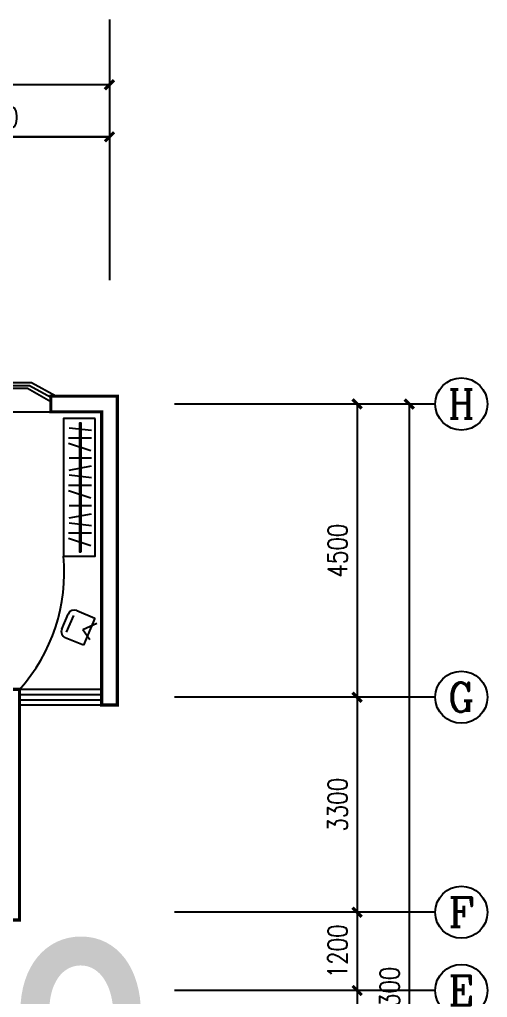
# Model space of a CAD drawing. Header units: millimetres. Extents: x 643 to 40043, y 348 to 31548.
# Drawn here: x 32863 to 40043, y 16540 to 31548 of the extents above; entities that cross this region are included whole.
import ezdxf
from ezdxf.enums import TextEntityAlignment as Align

# ---------------------------------------------------------------- set-up
doc = ezdxf.new("R2010")
doc.units = ezdxf.units.MM
for name, color, linetype in [('AXIS', 3, 'Continuous'), ('AXIS_TEXT', 7, 'Continuous'), ('GROUND', 2, 'Continuous'), ('PUB_TEXT', 7, 'Continuous'), ('PUB_WALL', 255, 'Continuous'), ('PUB_WINDW', 7, 'Continuous'), ('WALL', 255, 'Continuous'), ('WINDOW', 2, 'Continuous')]:
    doc.layers.add(name, color=color, linetype=linetype)
doc.styles.add('-宋体', font='SimSun.ttf', dxfattribs={"width": 0.8})
doc.styles.add('COMPLEX', font='COMPLEX')
doc.styles.add('DIM_FONT', font='SIMPLEX', dxfattribs={"width": 0.8})
doc.styles.get("Standard").update_dxf_attribs({"font": 'arial.ttf'})
doc.dimstyles.new('AXIS', dxfattribs={"dimtxt": 300, "dimasz": 1, "dimexe": 250, "dimexo": 300, "dimgap": 0.09, "dimtad": 1, "dimdec": 0, "dimzin": 0, "dimdsep": 46, "dimtxsty": 'DIM_FONT', "dimblk": '_DIMX', "dimcen": 0.09, "dimse1": 1, "dimse2": 1, "dimclrt": 7, "dimadec": 0, "dimazin": 0, "dimtfac": 1, "dimtdec": 0, "dimtix": 1, "dimtmove": 2, "dimatfit": 3, "dimldrblk": '_DIMX', "dimfxl": 1, "dimtolj": 1, "dimtzin": 0, "dimarcsym": 0})

# ---------------------------------------------------------------- blocks, each defined once
blk = doc.blocks.new('_DIMX')
at = {"const_width": 50}
blk.add_lwpolyline([(-70, -70), (70, 70)], dxfattribs=at)
blk = doc.blocks.new('*D40')
at = {"color": 0, "linetype": 'ByBlock', "transparency": 16777216}
blk.add_line((-213013, 37582), (-216611, 37582), dxfattribs=at)
at = {"layer": 'DEFPOINTS', "color": 0, "linetype": 'ByBlock', "transparency": 16777216}
for p in [(-216612, 37582), (-216612, 35382), (-213012, 35382)]:
    blk.add_point(p, dxfattribs=at)
at = {"color": 0, "linetype": 'ByBlock', "transparency": 16777216, "rotation": 180}
blk.add_blockref('_DIMX', (-216612, 37582), dxfattribs=at)
at = {"color": 0, "linetype": 'ByBlock', "transparency": 16777216}
blk.add_blockref('_DIMX', (-213012, 37582), dxfattribs=at)
at = {"color": 7, "linetype": 'ByBlock', "transparency": 16777216, "insert": (-214812, 37882), "char_height": 300, "attachment_point": 5, "style": 'DIM_FONT'}
blk.add_mtext('\\A1;3600', dxfattribs=at)
blk = doc.blocks.new('*D31')
at = {"color": 0, "linetype": 'ByBlock', "transparency": 16777216}
blk.add_line((-213013, 38382), (-240811, 38382), dxfattribs=at)
at = {"layer": 'DEFPOINTS', "color": 0, "linetype": 'ByBlock', "transparency": 16777216}
for p in [(-240812, 38382), (-240812, 35382), (-213012, 35382)]:
    blk.add_point(p, dxfattribs=at)
at = {"color": 0, "linetype": 'ByBlock', "transparency": 16777216, "rotation": 180}
blk.add_blockref('_DIMX', (-240812, 38382), dxfattribs=at)
at = {"color": 0, "linetype": 'ByBlock', "transparency": 16777216}
blk.add_blockref('_DIMX', (-213012, 38382), dxfattribs=at)
at = {"color": 7, "linetype": 'ByBlock', "transparency": 16777216, "insert": (-226912, 38682), "char_height": 300, "attachment_point": 5, "style": 'DIM_FONT'}
blk.add_mtext('\\A1;27800', dxfattribs=at)
blk = doc.blocks.new('*D29')
at = {"color": 0, "linetype": 'ByBlock', "transparency": 16777216}
blk.add_line((-216611, 37582), (-213013, 37582), dxfattribs=at)
at = {"layer": 'DEFPOINTS', "color": 0, "linetype": 'ByBlock', "transparency": 16777216}
for p in [(-213012, 37582), (-216612, 35382), (-213012, 35382)]:
    blk.add_point(p, dxfattribs=at)
at = {"color": 0, "linetype": 'ByBlock', "transparency": 16777216, "rotation": 180}
blk.add_blockref('_DIMX', (-216612, 37582), dxfattribs=at)
at = {"color": 0, "linetype": 'ByBlock', "transparency": 16777216}
blk.add_blockref('_DIMX', (-213012, 37582), dxfattribs=at)
at = {"color": 7, "linetype": 'ByBlock', "transparency": 16777216, "insert": (-214812, 37882), "char_height": 300, "attachment_point": 5, "style": 'DIM_FONT'}
blk.add_mtext('\\A1;3600', dxfattribs=at)
blk = doc.blocks.new('*D65')
at = {"color": 0, "linetype": 'ByBlock', "transparency": 16777216}
blk.add_line((-209212, 33481), (-209212, 28983), dxfattribs=at)
at = {"layer": 'DEFPOINTS', "color": 0, "linetype": 'ByBlock', "transparency": 16777216}
for p in [(-212012, 33482), (-212012, 28982), (-209212, 28982)]:
    blk.add_point(p, dxfattribs=at)
at = {"color": 0, "linetype": 'ByBlock', "transparency": 16777216}
for p, rotation in [((-209212, 33482), 90), ((-209212, 28982), 270)]:
    blk.add_blockref('_DIMX', p, dxfattribs=dict(at, rotation=rotation))
at = {"color": 7, "linetype": 'ByBlock', "transparency": 16777216, "insert": (-209512, 31232), "char_height": 300, "attachment_point": 5, "rotation": 90, "style": 'DIM_FONT'}
blk.add_mtext('\\A1;4500', dxfattribs=at)
blk = doc.blocks.new('*D64')
at = {"color": 0, "linetype": 'ByBlock', "transparency": 16777216}
blk.add_line((-209212, 25681), (-209212, 24483), dxfattribs=at)
at = {"layer": 'DEFPOINTS', "color": 0, "linetype": 'ByBlock', "transparency": 16777216}
for p in [(-212012, 25682), (-212012, 24482), (-209212, 24482)]:
    blk.add_point(p, dxfattribs=at)
at = {"color": 0, "linetype": 'ByBlock', "transparency": 16777216}
for p, rotation in [((-209212, 25682), 90), ((-209212, 24482), 270)]:
    blk.add_blockref('_DIMX', p, dxfattribs=dict(at, rotation=rotation))
at = {"color": 7, "linetype": 'ByBlock', "transparency": 16777216, "insert": (-209512, 25082), "char_height": 300, "attachment_point": 5, "rotation": 90, "style": 'DIM_FONT'}
blk.add_mtext('\\A1;1200', dxfattribs=at)
blk = doc.blocks.new('*D63')
at = {"color": 0, "linetype": 'ByBlock', "transparency": 16777216}
blk.add_line((-209212, 24481), (-209212, 22083), dxfattribs=at)
at = {"layer": 'DEFPOINTS', "color": 0, "linetype": 'ByBlock', "transparency": 16777216}
for p in [(-212012, 24482), (-212012, 22082), (-209212, 22082)]:
    blk.add_point(p, dxfattribs=at)
at = {"color": 0, "linetype": 'ByBlock', "transparency": 16777216}
for p, rotation in [((-209212, 24482), 90), ((-209212, 22082), 270)]:
    blk.add_blockref('_DIMX', p, dxfattribs=dict(at, rotation=rotation))
at = {"color": 7, "linetype": 'ByBlock', "transparency": 16777216, "insert": (-209512, 23282), "char_height": 300, "attachment_point": 5, "rotation": 90, "style": 'DIM_FONT'}
blk.add_mtext('\\A1;2400', dxfattribs=at)
blk = doc.blocks.new('*D60')
at = {"color": 0, "linetype": 'ByBlock', "transparency": 16777216}
blk.add_line((-209212, 28981), (-209212, 25683), dxfattribs=at)
at = {"layer": 'DEFPOINTS', "color": 0, "linetype": 'ByBlock', "transparency": 16777216}
for p in [(-212012, 28982), (-212012, 25682), (-209212, 25682)]:
    blk.add_point(p, dxfattribs=at)
at = {"color": 0, "linetype": 'ByBlock', "transparency": 16777216}
for p, rotation in [((-209212, 28982), 90), ((-209212, 25682), 270)]:
    blk.add_blockref('_DIMX', p, dxfattribs=dict(at, rotation=rotation))
at = {"color": 7, "linetype": 'ByBlock', "transparency": 16777216, "insert": (-209512, 27332), "char_height": 300, "attachment_point": 5, "rotation": 90, "style": 'DIM_FONT'}
blk.add_mtext('\\A1;3300', dxfattribs=at)
blk = doc.blocks.new('*D55')
at = {"color": 0, "linetype": 'ByBlock', "transparency": 16777216}
blk.add_line((-208412, 33481), (-208412, 15183), dxfattribs=at)
at = {"layer": 'DEFPOINTS', "color": 0, "linetype": 'ByBlock', "transparency": 16777216}
for p in [(-212012, 33482), (-212012, 15182), (-208412, 15182)]:
    blk.add_point(p, dxfattribs=at)
at = {"color": 0, "linetype": 'ByBlock', "transparency": 16777216}
for p, rotation in [((-208412, 33482), 90), ((-208412, 15182), 270)]:
    blk.add_blockref('_DIMX', p, dxfattribs=dict(at, rotation=rotation))
at = {"color": 7, "linetype": 'ByBlock', "transparency": 16777216, "insert": (-208712, 24332), "char_height": 300, "attachment_point": 5, "rotation": 90, "style": 'DIM_FONT'}
blk.add_mtext('\\A1;18300', dxfattribs=at)
blk = doc.blocks.new('M_B0OPK')
for p, q in [((-0.5, 0.5), (0.5, 0.5)), ((0.5, 0.167), (-0.5, 0.167)), ((0.5, -0.167), (-0.5, -0.167)), ((-0.5, -0.5), (0.5, -0.5))]:
    blk.add_line(p, q)
blk = doc.blocks.new('M_B1ZDK')
for points in [[(0.5331, 0.549), (0.3361, 1.3649), (-0.3361, 1.3649), (-0.5418, 0.5128)], [(0.5012, 0.4163), (0.318, 1.1838), (-0.318, 1.1838), (-0.5012, 0.4283)], [(0.5, 0.1667), (0.3, 1.0027), (-0.3, 1.0027), (-0.5, 0.1667)]]:
    blk.add_lwpolyline(points)
blk = doc.blocks.new('12')
for p, q in [((-110, 230), (190, 230)), ((87, 1), (249, 172)), ((190, 230), (190, -220)), ((-210, -120), (-210, 130)), ((-129, 143), (-129, -136)), ((87, 1), (246, -100)), ((190, -220), (-110, -220))]:
    blk.add_line(p, q)
for centre, start, end in [((-110, 130), 90, 180), ((-110, -120), 180, 270)]:
    blk.add_arc(centre, 100, start, end)
at = {"width": 0.8, "flags": 9}
for tag in ['YSIZE', 'XSIZE', 'XSIZE', 'YSIZE']:
    blk.add_attdef(tag, (190, 5), '', height=0.5, rotation=90, dxfattribs=at)
at = {"flags": 9}
for tag in ['YSIZE', 'XSIZE']:
    blk.add_attdef(tag, (40, -220), '', height=0.5, rotation=90, dxfattribs=at)
blk = doc.blocks.new('_AXISO')
blk.add_circle((0, 0), 0.5)
at = {"layer": 'AXIS_TEXT', "style": 'COMPLEX', "width": 1.041667}
blk.add_attdef('A', text='', height=0.56, dxfattribs=at).set_placement((-0.25, -0.28), (0.25, -0.28), align=Align.FIT)
blk = doc.blocks.new('1T4F68')
at = {"layer": 'AXIS', "color": 7}
for p, q in [((29305.8, 2355.5), (29305.8, -1644.5)), ((34305.8, -3544.5), (30305.8, -3544.5)), ((34305.8, -8044.5), (30305.8, -8044.5)), ((34305.8, -11344.5), (30305.8, -11344.5)), ((34305.8, -12544.5), (30305.8, -12544.5))]:
    blk.add_line(p, q, dxfattribs=at)
at = {"layer": 'GROUND', "color": 7}
blk.add_line((26605.8, -3664.5), (28405.8, -3664.5), dxfattribs=at)
blk.add_lwpolyline([(29088.9, -3765.4), (28601.1, -3765.4), (28601.1, -5881.8), (29088.9, -5881.8)], close=True, dxfattribs=at)
blk.add_arc((25923.7, -6129.8), 2688.8, 318.12626, 5.2905, dxfattribs=at)
at = {"layer": 'PUB_WALL', "color": 7, "const_width": 50}
for points in [[(29185.8, -8164.5), (29425.8, -8164.5), (29425.8, -3424.5), (28405.8, -3424.5), (28405.8, -3664.5), (29185.8, -3664.5)], [(27445.8, -11224.5), (27445.8, -11464.5), (27925.8, -11464.5), (27925.8, -7924.5), (24625.8, -7924.5), (24625.8, -7864.5), (24385.8, -7864.5), (24385.8, -8164.5), (27685.8, -8164.5), (27685.8, -11224.5)]]:
    blk.add_lwpolyline(points, close=True, dxfattribs=at)
at = {"layer": 'WALL', "color": 7}
for p, q in [((29425.8, -3424.5), (28405.8, -3424.5)), ((28405.8, -3664.5), (28405.8, -3424.5)), ((29425.8, -8164.5), (29425.8, -3424.5)), ((28405.8, -3664.5), (29185.8, -3664.5)), ((29185.8, -8164.5), (29185.8, -3664.5)), ((27925.8, -7924.5), (24625.8, -7924.5)), ((27925.8, -11464.5), (27925.8, -7924.5)), ((29185.8, -8164.5), (29425.8, -8164.5)), ((27445.8, -11464.5), (27925.8, -11464.5))]:
    blk.add_line(p, q, dxfattribs=at)
at = {"layer": 'WINDOW', "color": 7}
for p, q in [((29027.7, -3953), (28685.1, -3913.2)), ((28677.2, -4064.6), (29027.7, -4064.6)), ((29019.7, -4263.9), (28677.2, -4152.3)), ((29027.7, -4375.5), (28685.1, -4375.5)), ((28685.1, -4558.8), (29027.7, -4495)), ((29027.7, -4678.3), (28685.1, -4638.5)), ((28677.2, -4789.9), (29027.7, -4789.9)), ((29019.7, -4989.2), (28677.2, -4877.6)), ((29027.7, -5108.8), (28685.1, -5108.8)), ((28685.1, -5292.1), (29027.7, -5228.3)), ((29027.7, -5411.7), (28685.1, -5371.8)), ((28677.2, -5523.2), (29027.7, -5523.2)), ((29019.7, -5722.5), (28677.2, -5610.9))]:
    blk.add_line(p, q, dxfattribs=at)
blk.add_lwpolyline([(28868.3, -5818.2), (28852.4, -5818.2), (28852.4, -3833.4), (28868.3, -3833.4)], close=True, dxfattribs=at)
at = {"layer": 'AXIS', "color": 7}
ref = blk.add_blockref('_AXISO', (34705.8, -3544.5), dxfattribs=dict(at, xscale=800, yscale=800, zscale=800))
ref.add_attrib('A', 'H', dxfattribs={"layer": 'AXIS_TEXT', "height": 448, "style": 'COMPLEX', "width": 0.9375}).set_placement((34505.8, -3768.5), (34905.8, -3768.5), align=Align.FIT)
at = {"layer": 'AXIS', "color": 7, "xscale": 800, "yscale": 800, "zscale": 800}
blk.add_blockref('_AXISO', (34705.8, -8044.5), dxfattribs=at).add_auto_attribs({'A': 'G'})
at = {"layer": 'AXIS', "color": 7}
ref = blk.add_blockref('_AXISO', (34705.8, -11344.5), dxfattribs=dict(at, xscale=800, yscale=800, zscale=800))
ref.add_attrib('A', 'F', dxfattribs={"layer": 'AXIS_TEXT', "height": 448, "style": 'COMPLEX', "width": 1.171875}).set_placement((34505.8, -11568.5), (34905.8, -11568.5), align=Align.FIT)
ref = blk.add_blockref('_AXISO', (34705.8, -12544.5), dxfattribs=dict(at, xscale=800, yscale=800, zscale=800))
ref.add_attrib('A', 'E', dxfattribs={"layer": 'AXIS_TEXT', "height": 448, "style": 'COMPLEX', "width": 1.171875}).set_placement((34505.8, -12768.5), (34905.8, -12768.5), align=Align.FIT)
at = {"layer": 'WINDOW', "color": 7, "yscale": 239.9999999999999}
for name, p, xscale, zscale in [('M_B1ZDK', (27505.8, -3544.5), -1800, 1800), ('M_B0OPK', (28555.8, -8044.5), -1260, 1260)]:
    blk.add_blockref(name, p, dxfattribs=dict(at, xscale=xscale, zscale=zscale))
at = {"layer": 'WINDOW', "color": 7, "rotation": 337.1532760181743}
blk.add_blockref('12', (28815.2, -6970.5), dxfattribs=at)
at = {"layer": 'AXIS', "color": 7}
for p1, p2, distance, picture, middle in [((29305.8, -1644.5), (1505.8, -1644.5), -3000, '*D31', (15405.8, 1655.5)), ((29305.8, -1644.5), (25705.8, -1644.5), -2200, '*D40', (27505.8, 855.5)), ((30305.8, -3544.5), (30305.8, -8044.5), 2800, '*D65', (32805.8, -5794.5)), ((30305.8, -3544.5), (30305.8, -21844.5), 3600, '*D55', (33605.8, -12694.5))]:
    dim = blk.add_aligned_dim(p1=p1, p2=p2, distance=distance, dimstyle='AXIS', dxfattribs=at)
    dim.commit()
    dim.dimension.update_dxf_attribs({"geometry": picture, "text_midpoint": middle, "insert": (242318.1, -37026.6)})
dim = blk.add_linear_dim(base=(29305.8, 555.5), p1=(25705.8, -1644.5), p2=(29305.8, -1644.5), dimstyle='AXIS', dxfattribs=at)
dim.commit()
dim.dimension.update_dxf_attribs({"geometry": '*D29', "text_midpoint": (27505.8, 855.5), "insert": (242318.1, -37026.6)})
for base, p1, p2, picture, middle in [((33105.8, -11344.5), (30305.8, -8044.5), (30305.8, -11344.5), '*D60', (32805.8, -9694.5)), ((33105.8, -12544.5), (30305.8, -11344.5), (30305.8, -12544.5), '*D64', (32805.8, -11944.5)), ((33105.8, -14944.5), (30305.8, -12544.5), (30305.8, -14944.5), '*D63', (32805.8, -13744.5))]:
    dim = blk.add_linear_dim(base=base, p1=p1, p2=p2, angle=90, dimstyle='AXIS', dxfattribs=at)
    dim.commit()
    dim.dimension.update_dxf_attribs({"geometry": picture, "text_midpoint": middle, "insert": (242318.1, -37026.6)})

msp = doc.modelspace()

# ---------------------------------------------------------------- block references
at = {"layer": 'PUB_WINDW'}
msp.add_blockref('1T4F68', (4937, 29192), dxfattribs=at)

# ---------------------------------------------------------------- texts
at = {"layer": 'PUB_TEXT', "style": '-宋体', "width": 0.8}
msp.add_text('1T4F68', height=4800, dxfattribs=at).set_placement((19428, 12734))

doc.saveas('drawing.dxf')
